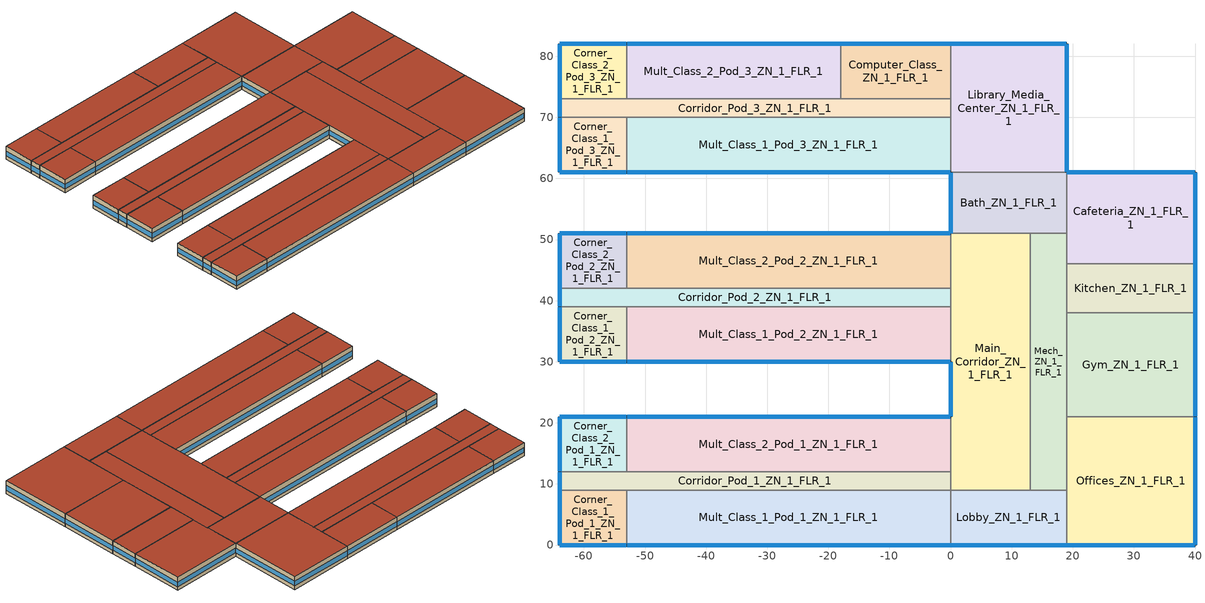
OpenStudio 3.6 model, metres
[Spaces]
Library_Media_Center_ZN_1_FLR_1
 floor ground: 19,82 19,61 0,61 0,82 z0
 wall outside: 19,61 19,82 0,82 z0:4
 wall to Computer_Class_ZN_1_FLR_1: 0,82 0,73 z0:4
 wall to Bath_ZN_1_FLR_1: 0,61 19,61 z0:4
 wall to Mult_Class_1_Pod_3_ZN_1_FLR_1: 0,70 0,61 z0:4
 wall to Corridor_Pod_3_ZN_1_FLR_1: 0,73 0,70 z0:4
 window: 19,61.05 19,81.95 / 18.95,82 0.05,82 z1.1:2.51
 roof outside: 19,61 19,82 0,82 0,61 z4
Main_Corridor_ZN_1_FLR_1
 floor ground: 13,51 13,9 0,9 0,51 z0
 wall outside: 0,30 0,21 z0:4
 wall to Lobby_ZN_1_FLR_1: 0,9 13,9 z0:4
 wall to Mult_Class_2_Pod_2_ZN_1_FLR_1: 0,51 0,42 z0:4
 wall to Mult_Class_2_Pod_1_ZN_1_FLR_1: 0,21 0,12 z0:4
 wall to Corridor_Pod_1_ZN_1_FLR_1: 0,12 0,9 z0:4
 wall to Bath_ZN_1_FLR_1: 13,51 0,51 z0:4
 wall to Mech_ZN_1_FLR_1: 13,9 13,51 z0:4
 wall to Corridor_Pod_2_ZN_1_FLR_1: 0,42 0,39 z0:4
 wall to Mult_Class_1_Pod_2_ZN_1_FLR_1: 0,39 0,30 z0:4
 window: 0,29.95 0,21.05 z1.1:2.52
 roof outside: 13,9 13,51 0,51 0,9 z4
Corridor_Pod_2_ZN_1_FLR_1
 floor ground: 0,42 0,39 -64,39 -64,42 z0
 wall outside: -64,42 -64,39 z0:4
 wall to Corner_Class_2_Pod_2_ZN_1_FLR_1: -53,42 -64,42 z0:4
 wall to Mult_Class_1_Pod_2_ZN_1_FLR_1: -53,39 0,39 z0:4
 wall to Corner_Class_1_Pod_2_ZN_1_FLR_1: -64,39 -53,39 z0:4
 wall to Mult_Class_2_Pod_2_ZN_1_FLR_1: 0,42 -53,42 z0:4
 window: -64,41.95 -64,39.05 z1.1:2.55
 roof outside: 0,39 0,42 -64,42 -64,39 z4
Kitchen_ZN_1_FLR_1
 floor ground: 40,46 40,38 19,38 19,46 z0
 wall outside: 40,38 40,46 z0:4
 wall to Mech_ZN_1_FLR_1: 19,46 19,38 z0:4
 wall to Cafeteria_ZN_1_FLR_1: 40,46 19,46 z0:4
 wall to Gym_ZN_1_FLR_1: 19,38 40,38 z0:4
 window: 40,38.05 40,45.95 z1.1:2.52
 roof outside: 40,38 40,46 19,46 19,38 z4
Computer_Class_ZN_1_FLR_1
 floor ground: 0,82 0,73 -18,73 -18,82 z0
 wall outside: 0,82 -18,82 z0:4
 wall to Corridor_Pod_3_ZN_1_FLR_1: -18,73 0,73 z0:4
 wall to Mult_Class_2_Pod_3_ZN_1_FLR_1: -18,82 -18,73 z0:4
 window: -0.05,82 -17.95,82 z1.1:2.51
 roof outside: 0,73 0,82 -18,82 -18,73 z4
Corner_Class_2_Pod_2_ZN_1_FLR_1
 floor ground: -53,51 -53,42 -64,42 -64,51 z0
 wall outside: -53,51 -64,51 -64,42 z0:4
 wall to Mult_Class_2_Pod_2_ZN_1_FLR_1: -53,42 -53,51 z0:4
 window: -53.05,51 -63.95,51 z1.1:2.51; -64,50.95 -64,42.05 z1.1:2.52
 roof outside: -53,42 -53,51 -64,51 -64,42 z4
Corridor_Pod_3_ZN_1_FLR_1
 floor ground: 0,73 0,70 -64,70 -64,73 z0
 wall outside: -64,73 -64,70 z0:4
 wall to Mult_Class_2_Pod_3_ZN_1_FLR_1: -18,73 -53,73 z0:4
 wall to Corner_Class_2_Pod_3_ZN_1_FLR_1: -53,73 -64,73 z0:4
 wall to Mult_Class_1_Pod_3_ZN_1_FLR_1: -53,70 0,70 z0:4
 wall to Corner_Class_1_Pod_3_ZN_1_FLR_1: -64,70 -53,70 z0:4
 window: -64,72.95 -64,70.05 z1.1:2.55
 roof outside: 0,70 0,73 -64,73 -64,70 z4
Mech_ZN_1_FLR_1
 floor ground: 19,51 19,9 13,9 13,51 z0
 wall to Lobby_ZN_1_FLR_1: 13,9 19,9 z0:4
 wall to Offices_ZN_1_FLR_1: 19,9 19,21 z0:4
 wall to Gym_ZN_1_FLR_1: 19,21 19,38 z0:4
 wall to Bath_ZN_1_FLR_1: 19,51 13,51 z0:4
 wall to Cafeteria_ZN_1_FLR_1: 19,46 19,51 z0:4
 roof outside: 19,9 19,51 13,51 13,9 z4
Mult_Class_1_Pod_1_ZN_1_FLR_1
 floor ground: 0,9 0,0 -53,0 -53,9 z0
 wall outside: -53,0 0,0 z0:4
 wall to Lobby_ZN_1_FLR_1: 0,0 0,9 z0:4
 wall to Corridor_Pod_1_ZN_1_FLR_1: 0,9 -53,9 z0:4
 wall to Corner_Class_1_Pod_1_ZN_1_FLR_1: -53,9 -53,0 z0:4
 window: -52.95,0 -0.05,0 z1.1:2.5
 roof outside: 0,0 0,9 -53,9 -53,0 z4
Mult_Class_1_Pod_2_ZN_1_FLR_1
 floor ground: 0,39 0,30 -53,30 -53,39 z0
 wall outside: -53,30 0,30 z0:4
 wall to Corner_Class_1_Pod_2_ZN_1_FLR_1: -53,39 -53,30 z0:4
 window: -52.95,30 -0.05,30 z1.1:2.5
 roof outside: 0,30 0,39 -53,39 -53,30 z4
Cafeteria_ZN_1_FLR_1
 floor ground: 40,61 40,46 19,46 19,61 z0
 wall outside: 40,46 40,61 19,61 z0:4
 wall to Bath_ZN_1_FLR_1: 19,61 19,51 z0:4
 window: 39.95,61 19.05,61 / 40,46.05 40,60.95 z1.1:2.51
 roof outside: 40,46 40,61 19,61 19,46 z4
Corner_Class_2_Pod_3_ZN_1_FLR_1
 floor ground: -53,82 -53,73 -64,73 -64,82 z0
 wall outside: -53,82 -64,82 -64,73 z0:4
 wall to Mult_Class_2_Pod_3_ZN_1_FLR_1: -53,73 -53,82 z0:4
 window: -64,81.95 -64,73.05 z1.1:2.52; -53.05,82 -63.95,82 z1.1:2.51
 roof outside: -53,73 -53,82 -64,82 -64,73 z4
Corner_Class_2_Pod_1_ZN_1_FLR_1
 floor ground: -53,21 -53,12 -64,12 -64,21 z0
 wall outside: -53,21 -64,21 -64,12 z0:4
 wall to Mult_Class_2_Pod_1_ZN_1_FLR_1: -53,12 -53,21 z0:4
 wall to Corridor_Pod_1_ZN_1_FLR_1: -64,12 -53,12 z0:4
 window: -53.05,21 -63.95,21 z1.1:2.51; -64,20.95 -64,12.05 z1.1:2.52
 roof outside: -53,12 -53,21 -64,21 -64,12 z4
Corridor_Pod_1_ZN_1_FLR_1
 floor ground: 0,12 0,9 -64,9 -64,12 z0
 wall outside: -64,12 -64,9 z0:4
 wall to Corner_Class_1_Pod_1_ZN_1_FLR_1: -64,9 -53,9 z0:4
 wall to Mult_Class_2_Pod_1_ZN_1_FLR_1: 0,12 -53,12 z0:4
 window: -64,11.95 -64,9.05 z1.1:2.55
 roof outside: 0,9 0,12 -64,12 -64,9 z4
Mult_Class_2_Pod_2_ZN_1_FLR_1
 floor ground: 0,51 0,42 -53,42 -53,51 z0
 wall outside: 0,51 -53,51 z0:4
 window: -0.05,51 -52.95,51 z1.1:2.5
 roof outside: 0,42 0,51 -53,51 -53,42 z4
Bath_ZN_1_FLR_1
 floor ground: 19,61 19,51 0,51 0,61 z0
 wall outside: 0,61 0,51 z0:4
 window: 0,60.95 0,51.05 z1.1:2.51
 roof outside: 19,51 19,61 0,61 0,51 z4
Corner_Class_1_Pod_3_ZN_1_FLR_1
 floor ground: -53,70 -53,61 -64,61 -64,70 z0
 wall outside: -64,70 -64,61 -53,61 z0:4
 wall to Mult_Class_1_Pod_3_ZN_1_FLR_1: -53,61 -53,70 z0:4
 window: -64,69.95 -64,61.05 z1.1:2.52; -63.95,61 -53.05,61 z1.1:2.51
 roof outside: -53,61 -53,70 -64,70 -64,61 z4
Gym_ZN_1_FLR_1
 floor ground: 40,38 40,21 19,21 19,38 z0
 wall outside: 40,21 40,38 z0:4
 wall to Offices_ZN_1_FLR_1: 19,21 40,21 z0:4
 window: 40,21.05 40,37.95 z1.1:2.51
 roof outside: 40,21 40,38 19,38 19,21 z4
Lobby_ZN_1_FLR_1
 floor ground: 19,9 19,0 0,0 0,9 z0
 wall outside: 0,0 19,0 z0:4
 wall to Offices_ZN_1_FLR_1: 19,0 19,9 z0:4
 window: 0.05,0 18.95,0 z1.1:2.51
 roof outside: 19,0 19,9 0,9 0,0 z4
Mult_Class_2_Pod_1_ZN_1_FLR_1
 floor ground: 0,21 0,12 -53,12 -53,21 z0
 wall outside: 0,21 -53,21 z0:4
 window: -0.05,21 -52.95,21 z1.1:2.5
 roof outside: 0,12 0,21 -53,21 -53,12 z4
Mult_Class_2_Pod_3_ZN_1_FLR_1
 floor ground: -18,82 -18,73 -53,73 -53,82 z0
 wall outside: -18,82 -53,82 z0:4
 window: -18.05,82 -52.95,82 z1.1:2.5
 roof outside: -18,73 -18,82 -53,82 -53,73 z4
Offices_ZN_1_FLR_1
 floor ground: 40,21 40,0 19,0 19,21 z0
 wall outside: 19,0 40,0 40,21 z0:4
 window: 19.05,0 39.95,0 / 40,0.05 40,20.95 z1.1:2.51
 roof outside: 40,0 40,21 19,21 19,0 z4
Mult_Class_1_Pod_3_ZN_1_FLR_1
 floor ground: 0,70 0,61 -53,61 -53,70 z0
 wall outside: -53,61 0,61 z0:4
 window: -52.95,61 -0.05,61 z1.1:2.5
 roof outside: 0,61 0,70 -53,70 -53,61 z4
Corner_Class_1_Pod_2_ZN_1_FLR_1
 floor ground: -53,39 -53,30 -64,30 -64,39 z0
 wall outside: -64,39 -64,30 -53,30 z0:4
 window: -64,38.95 -64,30.05 z1.1:2.52; -63.95,30 -53.05,30 z1.1:2.51
 roof outside: -53,30 -53,39 -64,39 -64,30 z4
Corner_Class_1_Pod_1_ZN_1_FLR_1
 floor ground: -53,9 -53,0 -64,0 -64,9 z0
 wall outside: -64,9 -64,0 -53,0 z0:4
 window: -63.95,0 -53.05,0 z1.1:2.51; -64,8.95 -64,0.05 z1.1:2.52
 roof outside: -53,0 -53,9 -64,9 -64,0 z4
[Site]
Vancouver Int'l_BC_CAN: Latitude {deg}=49.18; Longitude {deg}=-123.17; Time Zone {hr}=-8; Elevation {m}=2; Terrain=City
[Building]
Building 1: North Axis {deg}=0; Standards Number of Stories=1; Standards Number of Above Ground Stories=1; Standards Building Type=PrimarySchool
[Site:WaterMainsTemperature]
Calculation Method=Correlation; Annual Average Outdoor Air Temperature {C}=9.71667; Maximum Difference In Monthly Average Outdoor Air Temperatures {deltaC}=13.9
[SizingPeriod:DesignDay] Barometric Pressure {Pa}=101301; Sky Clearness=0; Rain Indicator=No; Snow Indicator=No; Day of Month=21; Daylight Saving Time Indicator=No; Humidity Condition Type=Wetbulb; Dry-Bulb Temperature Range Modifier Type=DefaultMultipliers
Name | Maximum Dry-Bulb Temperature {C} | Daily Dry-Bulb Temperature Range {deltaC} | Wind Speed {m/s} | Wind Direction {deg} | Month | Day Type | Wetbulb or DewPoint at Maximum Dry-Bulb {C} | Solar Model Indicator | ASHRAE Clear Sky Optical Depth for Beam Irradiance | ASHRAE Clear Sky Optical Depth for Diffuse Irradiance
Vancouver Int'l Ann Htg 99.6% Condns DB | -7 | 0 | 2.9 | 100 | 12 | WinterDesignDay | -7 | ASHRAEClearSky
Vancouver Int'l Ann Clg .4% Condns DB=>MWB | 25 | 7.6 | 3.6 | 300 | 8 | SummerDesignDay | 18.2 | ASHRAETau | 0.371 | 2.445
[Site:GroundTemperature:BuildingSurface]
19.527, 19.502, 19.536, 19.598, 20.002, 21.64, 22.225, 22.375, 21.449, 20.121, 19.802, 19.633
[ClimateZones]
Climate Zone Institution Name 1=ASHRAE; Climate Zone Document Name 1=ANSI/ASHRAE Standard 169; Climate Zone Document Year 1=2006; Climate Zone Institution Name 2=CEC; Climate Zone Document Name 2=California Climate Zone Descriptions; Climate Zone Document Year 2=1995
[Space] Building Story=Building Story 1; Part of Total Floor Area=Yes
Name | Space Type | Thermal Zone
Corner_Class_2_Pod_3_ZN_1_FLR_1 | Space Function Classroom/lecture/training | TZ-Corner_Class_2_Pod_3_ZN_1_FLR_1
Library_Media_Center_ZN_1_FLR_1 | Space Function Library - reading | TZ-Library_Media_Center_ZN_1_FLR_1
Main_Corridor_ZN_1_FLR_1 | Space Function Corr. >= 2.4m wide-sch-D | TZ-Main_Corridor_ZN_1_FLR_1
Corridor_Pod_2_ZN_1_FLR_1 | Space Function Corr. >= 2.4m wide-sch-D | TZ-Corridor_Pod_2_ZN_1_FLR_1
Mult_Class_2_Pod_2_ZN_1_FLR_1 | Space Function Classroom/lecture/training | TZ-Mult_Class_2_Pod_2_ZN_1_FLR_1
Kitchen_ZN_1_FLR_1 | Space Function Food preparation | TZ-Kitchen_ZN_1_FLR_1
Mult_Class_1_Pod_3_ZN_1_FLR_1 | Space Function Classroom/lecture/training | TZ-Mult_Class_1_Pod_3_ZN_1_FLR_1
Corridor_Pod_1_ZN_1_FLR_1 | Space Function Corr. >= 2.4m wide-sch-D | TZ-Corridor_Pod_1_ZN_1_FLR_1
Computer_Class_ZN_1_FLR_1 | Space Function Classroom/lecture/training | TZ-Computer_Class_ZN_1_FLR_1
Mult_Class_1_Pod_2_ZN_1_FLR_1 | Space Function Classroom/lecture/training | TZ-Mult_Class_1_Pod_2_ZN_1_FLR_1
Mult_Class_2_Pod_1_ZN_1_FLR_1 | Space Function Classroom/lecture/training | TZ-Mult_Class_2_Pod_1_ZN_1_FLR_1
Corner_Class_2_Pod_2_ZN_1_FLR_1 | Space Function Classroom/lecture/training | TZ-Corner_Class_2_Pod_2_ZN_1_FLR_1
Mult_Class_1_Pod_1_ZN_1_FLR_1 | Space Function Classroom/lecture/training | TZ-Mult_Class_1_Pod_1_ZN_1_FLR_1
Corner_Class_1_Pod_1_ZN_1_FLR_1 | Space Function Classroom/lecture/training | TZ-Corner_Class_1_Pod_1_ZN_1_FLR_1
Corridor_Pod_3_ZN_1_FLR_1 | Space Function Corr. >= 2.4m wide-sch-D | TZ-Corridor_Pod_3_ZN_1_FLR_1
Mech_ZN_1_FLR_1 | Space Function Electrical/Mechanical-sch-D | TZ-Mech_ZN_1_FLR_1
Cafeteria_ZN_1_FLR_1 | Space Function Conf./meet./multi-purpose | TZ-Cafeteria_ZN_1_FLR_1
Corner_Class_2_Pod_1_ZN_1_FLR_1 | Space Function Classroom/lecture/training | TZ-Corner_Class_2_Pod_1_ZN_1_FLR_1
Bath_ZN_1_FLR_1 | Space Function Washroom-sch-D | TZ-Bath_ZN_1_FLR_1
Corner_Class_1_Pod_3_ZN_1_FLR_1 | Space Function Classroom/lecture/training | TZ-Corner_Class_1_Pod_3_ZN_1_FLR_1
Corner_Class_1_Pod_2_ZN_1_FLR_1 | Space Function Classroom/lecture/training | TZ-Corner_Class_1_Pod_2_ZN_1_FLR_1
Offices_ZN_1_FLR_1 | Space Function Office - enclosed | TZ-Offices_ZN_1_FLR_1
Gym_ZN_1_FLR_1 | Space Function Gym - play | TZ-Gym_ZN_1_FLR_1
Lobby_ZN_1_FLR_1 | Space Function Lobby - other | TZ-Lobby_ZN_1_FLR_1
Mult_Class_2_Pod_3_ZN_1_FLR_1 | Space Function Classroom/lecture/training | TZ-Mult_Class_2_Pod_3_ZN_1_FLR_1
[BuildingStory]
Building Story 1: Nominal Z Coordinate {m}=0
[ThermalZone] Use Ideal Air Loads=No
TZ-Mult_Class_1_Pod_2_ZN_1_FLR_1; TZ-Lobby_ZN_1_FLR_1; TZ-Mult_Class_1_Pod_3_ZN_1_FLR_1; TZ-Corridor_Pod_2_ZN_1_FLR_1; TZ-Corner_Class_2_Pod_1_ZN_1_FLR_1; TZ-Main_Corridor_ZN_1_FLR_1; TZ-Bath_ZN_1_FLR_1; TZ-Corner_Class_1_Pod_2_ZN_1_FLR_1; TZ-Gym_ZN_1_FLR_1; TZ-Mult_Class_2_Pod_3_ZN_1_FLR_1; TZ-Corner_Class_1_Pod_3_ZN_1_FLR_1; TZ-Offices_ZN_1_FLR_1; TZ-Computer_Class_ZN_1_FLR_1; TZ-Corner_Class_2_Pod_3_ZN_1_FLR_1; TZ-Library_Media_Center_ZN_1_FLR_1; TZ-Kitchen_ZN_1_FLR_1; TZ-Corner_Class_1_Pod_1_ZN_1_FLR_1; TZ-Cafeteria_ZN_1_FLR_1; TZ-Mech_ZN_1_FLR_1; TZ-Mult_Class_2_Pod_1_ZN_1_FLR_1; TZ-Mult_Class_2_Pod_2_ZN_1_FLR_1; TZ-Corridor_Pod_1_ZN_1_FLR_1; TZ-Corridor_Pod_3_ZN_1_FLR_1; TZ-Corner_Class_2_Pod_2_ZN_1_FLR_1; TZ-Mult_Class_1_Pod_1_ZN_1_FLR_1
[Sizing:Zone] Zone Cooling Design Supply Air Temperature Input Method=SupplyAirTemperature; Zone Cooling Design Supply Air Temperature {C}=14; Zone Cooling Design Supply Air Temperature Difference {deltaC}=11.11; Zone Heating Design Supply Air Temperature Input Method=SupplyAirTemperature; Zone Heating Design Supply Air Temperature {C}=40; Zone Heating Design Supply Air Temperature Difference {deltaC}=11.11; Zone Cooling Design Supply Air Humidity Ratio {kg-H2O/kg-air}=0.0085; Zone Heating Design Supply Air Humidity Ratio {kg-H2O/kg-air}=0.008; Cooling Design Air Flow Method=DesignDay; Heating Design Air Flow Method=DesignDay; Account for Dedicated Outdoor Air System=No; Dedicated Outdoor Air System Control Strategy=NeutralSupplyAir; Dedicated Outdoor Air Low Setpoint Temperature for Design {C}=autosize; Dedicated Outdoor Air High Setpoint Temperature for Design {C}=autosize; Zone Load Sizing Method=Sensible Load Only No Latent Load; Zone Latent Cooling Design Supply Air Humidity Ratio Input Method=HumidityRatioDifference; Zone Cooling Design Supply Air Humidity Ratio Difference {kgWater/kgDryAir}=0.005; Zone Latent Heating Design Supply Air Humidity Ratio Input Method=HumidityRatioDifference; Zone Humidification Design Supply Air Humidity Ratio Difference {kgWater/kgDryAir}=0.005
TZ-Mult_Class_1_Pod_2_ZN_1_FLR_1; TZ-Lobby_ZN_1_FLR_1; TZ-Mult_Class_1_Pod_3_ZN_1_FLR_1; TZ-Corridor_Pod_2_ZN_1_FLR_1; TZ-Corner_Class_2_Pod_1_ZN_1_FLR_1; TZ-Main_Corridor_ZN_1_FLR_1; TZ-Bath_ZN_1_FLR_1; TZ-Corner_Class_1_Pod_2_ZN_1_FLR_1; TZ-Gym_ZN_1_FLR_1; TZ-Mult_Class_2_Pod_3_ZN_1_FLR_1; TZ-Corner_Class_1_Pod_3_ZN_1_FLR_1; TZ-Offices_ZN_1_FLR_1; TZ-Computer_Class_ZN_1_FLR_1; TZ-Corner_Class_2_Pod_3_ZN_1_FLR_1; TZ-Library_Media_Center_ZN_1_FLR_1; TZ-Kitchen_ZN_1_FLR_1; TZ-Corner_Class_1_Pod_1_ZN_1_FLR_1; TZ-Cafeteria_ZN_1_FLR_1; TZ-Mech_ZN_1_FLR_1; TZ-Mult_Class_2_Pod_1_ZN_1_FLR_1; TZ-Mult_Class_2_Pod_2_ZN_1_FLR_1; TZ-Corridor_Pod_1_ZN_1_FLR_1; TZ-Corridor_Pod_3_ZN_1_FLR_1; TZ-Corner_Class_2_Pod_2_ZN_1_FLR_1; TZ-Mult_Class_1_Pod_1_ZN_1_FLR_1
[SpaceType] Standards Building Type=Space Function
Name | Standards Space Type
Space Function Washroom-sch-D | Washroom-sch-D
Space Function Conf./meet./multi-purpose | Conf./meet./multi-purpose
Space Function Classroom/lecture/training | Classroom/lecture/training
Space Function Corr. >= 2.4m wide-sch-D | Corr. >= 2.4m wide-sch-D
Space Function Gym - play | Gym - play
Space Function Food preparation | Food preparation
Space Function Library - reading | Library - reading
Space Function Lobby - other | Lobby - other
Space Function Electrical/Mechanical-sch-D | Electrical/Mechanical-sch-D
Space Function Office - enclosed | Office - enclosed
